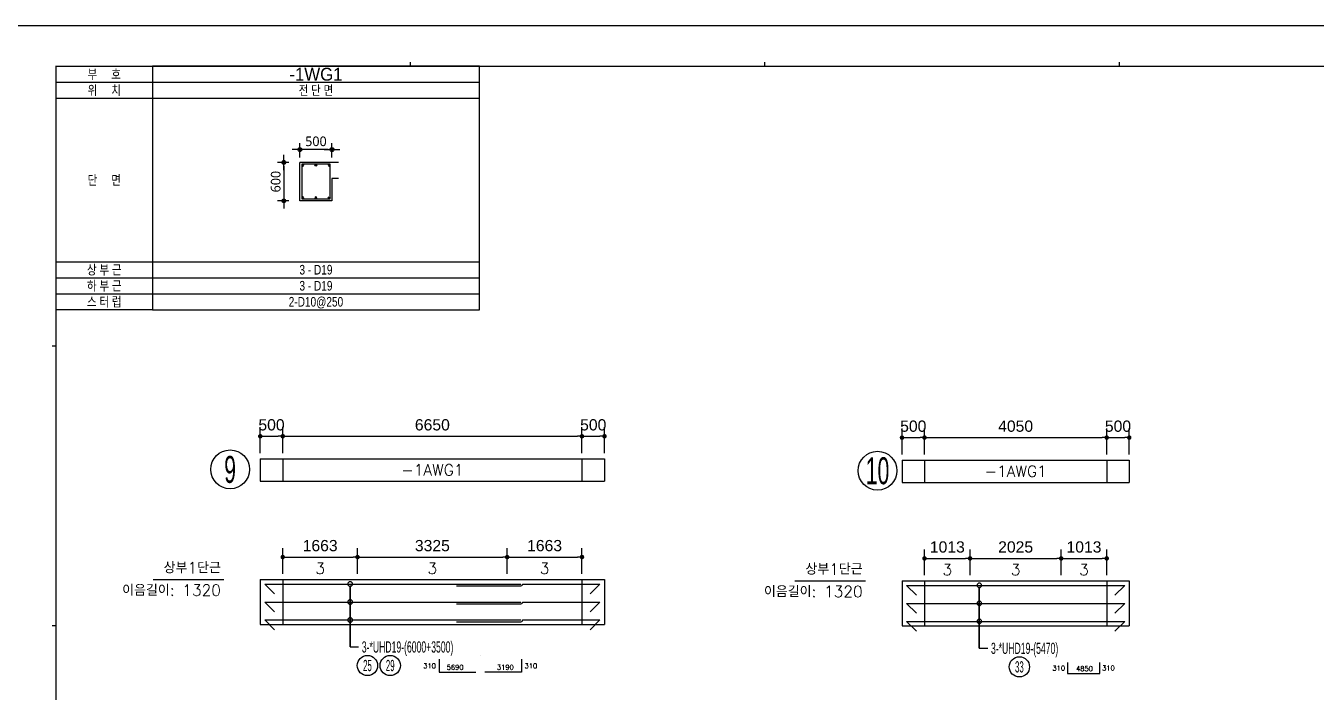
# Model space of a CAD drawing. Header units: millimetres. Extents: x 350420 to 672135, y -312840 to -44390.
# Drawn here: x 618679 to 647358, y -123511 to -108688 of the extents above; entities that cross this region are included whole.
import ezdxf
from ezdxf.enums import TextEntityAlignment as Align

# ---------------------------------------------------------------- set-up
doc = ezdxf.new("R2010")
doc.units = ezdxf.units.MM
doc.header["$LTSCALE"] = 65
doc.layers.get('Defpoints').update_dxf_attribs({"color": 145})
for name, color, linetype in [('00', 7, 'Continuous'), ('AMAC-NO', 5, 'Continuous'), ('BAR', 2, 'Continuous'), ('BAR1', 3, 'Continuous'), ('BARR', 1, 'Continuous'), ('DIM', 7, 'Continuous'), ('LINE', 7, 'Continuous'), ('NAME-B', 6, 'Continuous'), ('RP_DIM', 7, 'Continuous'), ('RP_TAG', 7, 'Continuous'), ('XDIM', 7, 'Continuous'), ('XREBAR', 1, 'Continuous'), ('XSTRUCT', 2, 'Continuous'), ('보', 4, 'Continuous')]:
    doc.layers.add(name, color=color, linetype=linetype)
doc.layers.add('TEXT', color=3, linetype='Continuous', lineweight=9)
doc.styles.add('RPWK1', font='arial.ttf', dxfattribs={"bigfont": 'whgtxt.shx'})
doc.styles.add('RPWK2', font='romans.shx', dxfattribs={"bigfont": 'whgtxt.shx'})
doc.styles.get("Standard").update_dxf_attribs({"font": 'arial.ttf'})
doc.styles.add('XRebar', font='Romans.shx', dxfattribs={"bigfont": 'whgtxt.shx'})
doc.styles.add('돋음', font='Dotum.ttf')
doc.styles.add('맑은고딕', font='malgun.ttf')
doc.dimstyles.new('DIM_30', dxfattribs={"dimscale": 30, "dimtxt": 3, "dimasz": 1.2, "dimexe": 2, "dimexo": 1.5, "dimgap": 1, "dimtad": 1, "dimdec": 0, "dimdsep": 46, "dimtxsty": '맑은고딕', "dimblk1": 'DIMDOT', "dimblk2": 'DIMDOT', "dimsah": 1, "dimcen": 1, "dimdle": 2, "dimclrd": 7, "dimclre": 7, "dimclrt": 3, "dimadec": 0, "dimazin": 0, "dimtfac": 1, "dimtdec": 0, "dimtix": 1, "dimtmove": 2, "dimatfit": 3, "dimldrblk": 'DIMDOT', "dimfxl": 0, "dimtolj": 1, "dimarcsym": 0})
doc.dimstyles.new('XRebarm', dxfattribs={"dimscale": 100, "dimtxt": 2.5, "dimasz": 1, "dimexe": 2, "dimexo": 0, "dimgap": 1.25, "dimtad": 1, "dimdec": 0, "dimzin": 0, "dimdsep": 46, "dimtxsty": 'Standard', "dimblk": 'DOT', "dimcen": 0.09, "dimclrd": 7, "dimclre": 7, "dimclrt": 3, "dimadec": 0, "dimazin": 0, "dimtfac": 1, "dimtdec": 4, "dimtofl": 0, "dimtmove": 0, "dimatfit": 3, "dimfxl": 0, "dimtolj": 1, "dimtzin": 0, "dimarcsym": 0})

# ---------------------------------------------------------------- blocks, each defined once
blk = doc.blocks.new('_Dot')
at = {"color": 0, "linetype": 'ByBlock', "lineweight": -2}
blk.add_line((-0.5, 0), (-1, 0), dxfattribs=at)
at = {"color": 0, "linetype": 'ByBlock', "const_width": 0.5}
blk.add_lwpolyline([(-0.25, 0, 1), (0.25, 0, 1)], format="xyb", close=True, dxfattribs=at)
blk = doc.blocks.new('*D1463')
at = {"layer": 'Defpoints', "color": 0, "linetype": 'Continuous', "ltscale": 7.6496e-308, "transparency": 16777216}
for p in [(624390, -117818), (623890, -118192), (624390, -118192)]:
    blk.add_point(p, dxfattribs=at)
at = {"layer": 'XDIM', "color": 7, "linetype": 'Continuous', "lineweight": -2, "ltscale": 7.6496e-308, "transparency": 16777216}
for p, q in [((623890, -118192), (623890, -117618)), ((623990, -117818), (624290, -117818)), ((624390, -118192), (624390, -117618))]:
    blk.add_line(p, q, dxfattribs=at)
at = {"layer": 'XDIM', "color": 7, "linetype": 'Continuous', "lineweight": -2, "ltscale": 7.6496e-308, "transparency": 16777216, "xscale": 100, "yscale": 100, "zscale": 100, "rotation": 180}
blk.add_blockref('_Dot', (623890, -117818), dxfattribs=at)
at = {"layer": 'XDIM', "color": 7, "linetype": 'Continuous', "lineweight": -2, "ltscale": 7.6496e-308, "transparency": 16777216, "xscale": 100, "yscale": 100, "zscale": 100}
blk.add_blockref('_Dot', (624390, -117818), dxfattribs=at)
at = {"layer": 'XDIM', "color": 3, "linetype": 'Continuous', "ltscale": 7.6496e-308, "transparency": 16777216, "insert": (624140, -117565), "char_height": 250, "attachment_point": 5}
blk.add_mtext('\\A1;500', dxfattribs=at)
blk = doc.blocks.new('*D1464')
at = {"layer": 'Defpoints', "color": 0, "linetype": 'Continuous', "ltscale": 7.6496e-308, "transparency": 16777216}
for p in [(631040, -117818), (624390, -118192), (631040, -118192)]:
    blk.add_point(p, dxfattribs=at)
at = {"layer": 'XDIM', "color": 7, "linetype": 'Continuous', "lineweight": -2, "ltscale": 7.6496e-308, "transparency": 16777216}
for p, q in [((624390, -118192), (624390, -117618)), ((624490, -117818), (630940, -117818)), ((631040, -118192), (631040, -117618))]:
    blk.add_line(p, q, dxfattribs=at)
at = {"layer": 'XDIM', "color": 7, "linetype": 'Continuous', "lineweight": -2, "ltscale": 7.6496e-308, "transparency": 16777216, "xscale": 100, "yscale": 100, "zscale": 100, "rotation": 180}
blk.add_blockref('_Dot', (624390, -117818), dxfattribs=at)
at = {"layer": 'XDIM', "color": 7, "linetype": 'Continuous', "lineweight": -2, "ltscale": 7.6496e-308, "transparency": 16777216, "xscale": 100, "yscale": 100, "zscale": 100}
blk.add_blockref('_Dot', (631040, -117818), dxfattribs=at)
at = {"layer": 'XDIM', "color": 3, "linetype": 'Continuous', "ltscale": 7.6496e-308, "transparency": 16777216, "insert": (627715, -117565), "char_height": 250, "attachment_point": 5}
blk.add_mtext('\\A1;6650', dxfattribs=at)
blk = doc.blocks.new('*D1465')
at = {"layer": 'Defpoints', "color": 0, "linetype": 'Continuous', "ltscale": 7.6496e-308, "transparency": 16777216}
for p in [(631540, -117818), (631040, -118192), (631540, -118192)]:
    blk.add_point(p, dxfattribs=at)
at = {"layer": 'XDIM', "color": 7, "linetype": 'Continuous', "lineweight": -2, "ltscale": 7.6496e-308, "transparency": 16777216}
for p, q in [((631040, -118192), (631040, -117618)), ((631140, -117818), (631440, -117818)), ((631540, -118192), (631540, -117618))]:
    blk.add_line(p, q, dxfattribs=at)
at = {"layer": 'XDIM', "color": 7, "linetype": 'Continuous', "lineweight": -2, "ltscale": 7.6496e-308, "transparency": 16777216, "xscale": 100, "yscale": 100, "zscale": 100, "rotation": 180}
blk.add_blockref('_Dot', (631040, -117818), dxfattribs=at)
at = {"layer": 'XDIM', "color": 7, "linetype": 'Continuous', "lineweight": -2, "ltscale": 7.6496e-308, "transparency": 16777216, "xscale": 100, "yscale": 100, "zscale": 100}
blk.add_blockref('_Dot', (631540, -117818), dxfattribs=at)
at = {"layer": 'XDIM', "color": 3, "linetype": 'Continuous', "ltscale": 7.6496e-308, "transparency": 16777216, "insert": (631290, -117565), "char_height": 250, "attachment_point": 5}
blk.add_mtext('\\A1;500', dxfattribs=at)
blk = doc.blocks.new('*D1466')
at = {"layer": 'Defpoints', "color": 0, "linetype": 'Continuous', "ltscale": 7.6496e-308, "transparency": 16777216}
for p in [(626052, -120505), (624390, -120880), (626052, -120880)]:
    blk.add_point(p, dxfattribs=at)
at = {"layer": 'XDIM', "color": 7, "linetype": 'Continuous', "lineweight": -2, "ltscale": 7.6496e-308, "transparency": 16777216}
for p, q in [((624390, -120880), (624390, -120305)), ((626052, -120880), (626052, -120305)), ((624490, -120505), (625952, -120505))]:
    blk.add_line(p, q, dxfattribs=at)
at = {"layer": 'XDIM', "color": 7, "linetype": 'Continuous', "lineweight": -2, "ltscale": 7.6496e-308, "transparency": 16777216, "xscale": 100, "yscale": 100, "zscale": 100, "rotation": 180}
blk.add_blockref('_Dot', (624390, -120505), dxfattribs=at)
at = {"layer": 'XDIM', "color": 7, "linetype": 'Continuous', "lineweight": -2, "ltscale": 7.6496e-308, "transparency": 16777216, "xscale": 100, "yscale": 100, "zscale": 100}
blk.add_blockref('_Dot', (626052, -120505), dxfattribs=at)
at = {"layer": 'XDIM', "color": 3, "linetype": 'Continuous', "ltscale": 7.6496e-308, "transparency": 16777216, "insert": (625221, -120252), "char_height": 250, "attachment_point": 5}
blk.add_mtext('\\A1;1663', dxfattribs=at)
blk = doc.blocks.new('*D1467')
at = {"layer": 'Defpoints', "color": 0, "linetype": 'Continuous', "ltscale": 7.6496e-308, "transparency": 16777216}
for p in [(629378, -120505), (626052, -120880), (629378, -120880)]:
    blk.add_point(p, dxfattribs=at)
at = {"layer": 'XDIM', "color": 7, "linetype": 'Continuous', "lineweight": -2, "ltscale": 7.6496e-308, "transparency": 16777216}
for p, q in [((626052, -120880), (626052, -120305)), ((629378, -120880), (629378, -120305)), ((626152, -120505), (629278, -120505))]:
    blk.add_line(p, q, dxfattribs=at)
at = {"layer": 'XDIM', "color": 7, "linetype": 'Continuous', "lineweight": -2, "ltscale": 7.6496e-308, "transparency": 16777216, "xscale": 100, "yscale": 100, "zscale": 100, "rotation": 180}
blk.add_blockref('_Dot', (626052, -120505), dxfattribs=at)
at = {"layer": 'XDIM', "color": 7, "linetype": 'Continuous', "lineweight": -2, "ltscale": 7.6496e-308, "transparency": 16777216, "xscale": 100, "yscale": 100, "zscale": 100}
blk.add_blockref('_Dot', (629378, -120505), dxfattribs=at)
at = {"layer": 'XDIM', "color": 3, "linetype": 'Continuous', "ltscale": 7.6496e-308, "transparency": 16777216, "insert": (627715, -120252), "char_height": 250, "attachment_point": 5}
blk.add_mtext('\\A1;3325', dxfattribs=at)
blk = doc.blocks.new('*D1468')
at = {"layer": 'Defpoints', "color": 0, "linetype": 'Continuous', "ltscale": 7.6496e-308, "transparency": 16777216}
for p in [(631040, -120505), (629378, -120880), (631040, -120880)]:
    blk.add_point(p, dxfattribs=at)
at = {"layer": 'XDIM', "color": 7, "linetype": 'Continuous', "lineweight": -2, "ltscale": 7.6496e-308, "transparency": 16777216}
for p, q in [((629378, -120880), (629378, -120305)), ((631040, -120880), (631040, -120305)), ((629478, -120505), (630940, -120505))]:
    blk.add_line(p, q, dxfattribs=at)
at = {"layer": 'XDIM', "color": 7, "linetype": 'Continuous', "lineweight": -2, "ltscale": 7.6496e-308, "transparency": 16777216, "xscale": 100, "yscale": 100, "zscale": 100, "rotation": 180}
blk.add_blockref('_Dot', (629378, -120505), dxfattribs=at)
at = {"layer": 'XDIM', "color": 7, "linetype": 'Continuous', "lineweight": -2, "ltscale": 7.6496e-308, "transparency": 16777216, "xscale": 100, "yscale": 100, "zscale": 100}
blk.add_blockref('_Dot', (631040, -120505), dxfattribs=at)
at = {"layer": 'XDIM', "color": 3, "linetype": 'Continuous', "ltscale": 7.6496e-308, "transparency": 16777216, "insert": (630209, -120252), "char_height": 250, "attachment_point": 5}
blk.add_mtext('\\A1;1663', dxfattribs=at)
blk = doc.blocks.new('*D1474')
at = {"layer": 'Defpoints', "color": 0, "linetype": 'Continuous', "ltscale": 7.6496e-308, "transparency": 16777216}
for p in [(638653, -117848), (638153, -118222), (638653, -118222)]:
    blk.add_point(p, dxfattribs=at)
at = {"layer": 'XDIM', "color": 7, "linetype": 'Continuous', "lineweight": -2, "ltscale": 7.6496e-308, "transparency": 16777216}
for p, q in [((638153, -118222), (638153, -117648)), ((638253, -117848), (638553, -117848)), ((638653, -118222), (638653, -117648))]:
    blk.add_line(p, q, dxfattribs=at)
at = {"layer": 'XDIM', "color": 7, "linetype": 'Continuous', "lineweight": -2, "ltscale": 7.6496e-308, "transparency": 16777216, "xscale": 100, "yscale": 100, "zscale": 100, "rotation": 180}
blk.add_blockref('_Dot', (638153, -117848), dxfattribs=at)
at = {"layer": 'XDIM', "color": 7, "linetype": 'Continuous', "lineweight": -2, "ltscale": 7.6496e-308, "transparency": 16777216, "xscale": 100, "yscale": 100, "zscale": 100}
blk.add_blockref('_Dot', (638653, -117848), dxfattribs=at)
at = {"layer": 'XDIM', "color": 3, "linetype": 'Continuous', "ltscale": 7.6496e-308, "transparency": 16777216, "insert": (638403, -117595), "char_height": 250, "attachment_point": 5}
blk.add_mtext('\\A1;500', dxfattribs=at)
blk = doc.blocks.new('*D1475')
at = {"layer": 'Defpoints', "color": 0, "linetype": 'Continuous', "ltscale": 7.6496e-308, "transparency": 16777216}
for p in [(642703, -117848), (638653, -118222), (642703, -118222)]:
    blk.add_point(p, dxfattribs=at)
at = {"layer": 'XDIM', "color": 7, "linetype": 'Continuous', "lineweight": -2, "ltscale": 7.6496e-308, "transparency": 16777216}
for p, q in [((638653, -118222), (638653, -117648)), ((638753, -117848), (642603, -117848)), ((642703, -118222), (642703, -117648))]:
    blk.add_line(p, q, dxfattribs=at)
at = {"layer": 'XDIM', "color": 7, "linetype": 'Continuous', "lineweight": -2, "ltscale": 7.6496e-308, "transparency": 16777216, "xscale": 100, "yscale": 100, "zscale": 100, "rotation": 180}
blk.add_blockref('_Dot', (638653, -117848), dxfattribs=at)
at = {"layer": 'XDIM', "color": 7, "linetype": 'Continuous', "lineweight": -2, "ltscale": 7.6496e-308, "transparency": 16777216, "xscale": 100, "yscale": 100, "zscale": 100}
blk.add_blockref('_Dot', (642703, -117848), dxfattribs=at)
at = {"layer": 'XDIM', "color": 3, "linetype": 'Continuous', "ltscale": 7.6496e-308, "transparency": 16777216, "insert": (640678, -117595), "char_height": 250, "attachment_point": 5}
blk.add_mtext('\\A1;4050', dxfattribs=at)
blk = doc.blocks.new('*D1476')
at = {"layer": 'Defpoints', "color": 0, "linetype": 'Continuous', "ltscale": 7.6496e-308, "transparency": 16777216}
for p in [(643203, -117848), (642703, -118222), (643203, -118222)]:
    blk.add_point(p, dxfattribs=at)
at = {"layer": 'XDIM', "color": 7, "linetype": 'Continuous', "lineweight": -2, "ltscale": 7.6496e-308, "transparency": 16777216}
for p, q in [((642703, -118222), (642703, -117648)), ((642803, -117848), (643103, -117848)), ((643203, -118222), (643203, -117648))]:
    blk.add_line(p, q, dxfattribs=at)
at = {"layer": 'XDIM', "color": 7, "linetype": 'Continuous', "lineweight": -2, "ltscale": 7.6496e-308, "transparency": 16777216, "xscale": 100, "yscale": 100, "zscale": 100, "rotation": 180}
blk.add_blockref('_Dot', (642703, -117848), dxfattribs=at)
at = {"layer": 'XDIM', "color": 7, "linetype": 'Continuous', "lineweight": -2, "ltscale": 7.6496e-308, "transparency": 16777216, "xscale": 100, "yscale": 100, "zscale": 100}
blk.add_blockref('_Dot', (643203, -117848), dxfattribs=at)
at = {"layer": 'XDIM', "color": 3, "linetype": 'Continuous', "ltscale": 7.6496e-308, "transparency": 16777216, "insert": (642953, -117595), "char_height": 250, "attachment_point": 5}
blk.add_mtext('\\A1;500', dxfattribs=at)
blk = doc.blocks.new('*D1477')
at = {"layer": 'Defpoints', "color": 0, "linetype": 'Continuous', "ltscale": 7.6496e-308, "transparency": 16777216}
for p in [(639666, -120535), (638653, -120910), (639666, -120910)]:
    blk.add_point(p, dxfattribs=at)
at = {"layer": 'XDIM', "color": 7, "linetype": 'Continuous', "lineweight": -2, "ltscale": 7.6496e-308, "transparency": 16777216}
for p, q in [((638653, -120910), (638653, -120335)), ((639666, -120910), (639666, -120335)), ((638753, -120535), (639566, -120535))]:
    blk.add_line(p, q, dxfattribs=at)
at = {"layer": 'XDIM', "color": 7, "linetype": 'Continuous', "lineweight": -2, "ltscale": 7.6496e-308, "transparency": 16777216, "xscale": 100, "yscale": 100, "zscale": 100, "rotation": 180}
blk.add_blockref('_Dot', (638653, -120535), dxfattribs=at)
at = {"layer": 'XDIM', "color": 7, "linetype": 'Continuous', "lineweight": -2, "ltscale": 7.6496e-308, "transparency": 16777216, "xscale": 100, "yscale": 100, "zscale": 100}
blk.add_blockref('_Dot', (639666, -120535), dxfattribs=at)
at = {"layer": 'XDIM', "color": 3, "linetype": 'Continuous', "ltscale": 7.6496e-308, "transparency": 16777216, "insert": (639160, -120282), "char_height": 250, "attachment_point": 5}
blk.add_mtext('\\A1;1013', dxfattribs=at)
blk = doc.blocks.new('*D1478')
at = {"layer": 'Defpoints', "color": 0, "linetype": 'Continuous', "ltscale": 7.6496e-308, "transparency": 16777216}
for p in [(641691, -120535), (639666, -120910), (641691, -120910)]:
    blk.add_point(p, dxfattribs=at)
at = {"layer": 'XDIM', "color": 7, "linetype": 'Continuous', "lineweight": -2, "ltscale": 7.6496e-308, "transparency": 16777216}
for p, q in [((639666, -120910), (639666, -120335)), ((641691, -120910), (641691, -120335)), ((639766, -120535), (641591, -120535))]:
    blk.add_line(p, q, dxfattribs=at)
at = {"layer": 'XDIM', "color": 7, "linetype": 'Continuous', "lineweight": -2, "ltscale": 7.6496e-308, "transparency": 16777216, "xscale": 100, "yscale": 100, "zscale": 100, "rotation": 180}
blk.add_blockref('_Dot', (639666, -120535), dxfattribs=at)
at = {"layer": 'XDIM', "color": 7, "linetype": 'Continuous', "lineweight": -2, "ltscale": 7.6496e-308, "transparency": 16777216, "xscale": 100, "yscale": 100, "zscale": 100}
blk.add_blockref('_Dot', (641691, -120535), dxfattribs=at)
at = {"layer": 'XDIM', "color": 3, "linetype": 'Continuous', "ltscale": 7.6496e-308, "transparency": 16777216, "insert": (640678, -120282), "char_height": 250, "attachment_point": 5}
blk.add_mtext('\\A1;2025', dxfattribs=at)
blk = doc.blocks.new('*D1479')
at = {"layer": 'Defpoints', "color": 0, "linetype": 'Continuous', "ltscale": 7.6496e-308, "transparency": 16777216}
for p in [(642703, -120535), (641691, -120910), (642703, -120910)]:
    blk.add_point(p, dxfattribs=at)
at = {"layer": 'XDIM', "color": 7, "linetype": 'Continuous', "lineweight": -2, "ltscale": 7.6496e-308, "transparency": 16777216}
for p, q in [((641691, -120910), (641691, -120335)), ((642703, -120910), (642703, -120335)), ((641791, -120535), (642603, -120535))]:
    blk.add_line(p, q, dxfattribs=at)
at = {"layer": 'XDIM', "color": 7, "linetype": 'Continuous', "lineweight": -2, "ltscale": 7.6496e-308, "transparency": 16777216, "xscale": 100, "yscale": 100, "zscale": 100, "rotation": 180}
blk.add_blockref('_Dot', (641691, -120535), dxfattribs=at)
at = {"layer": 'XDIM', "color": 7, "linetype": 'Continuous', "lineweight": -2, "ltscale": 7.6496e-308, "transparency": 16777216, "xscale": 100, "yscale": 100, "zscale": 100}
blk.add_blockref('_Dot', (642703, -120535), dxfattribs=at)
at = {"layer": 'XDIM', "color": 3, "linetype": 'Continuous', "ltscale": 7.6496e-308, "transparency": 16777216, "insert": (642197, -120282), "char_height": 250, "attachment_point": 5}
blk.add_mtext('\\A1;1013', dxfattribs=at)
blk = doc.blocks.new('BAR')
at = {"layer": 'BARR'}
h = blk.add_hatch(color=256, dxfattribs=at)
edge = h.paths.add_edge_path()
edge.add_arc((0, 0), 15, 0, 360)
blk.add_circle((0, 0), 15, dxfattribs=at)
blk = doc.blocks.new('DIMDOT')
at = {"layer": 'DIM', "linetype": 'Continuous'}
blk.add_line((-2, 0), (2, 0), dxfattribs=at)
for radius in [0.5, 0.25]:
    blk.add_circle((0, 0), radius, dxfattribs=at)
blk = doc.blocks.new('*D347')
at = {"layer": 'Defpoints', "color": 0, "transparency": 16777216}
for p in [(104330, -17199), (104330, -17399), (104830, -17399)]:
    blk.add_point(p, dxfattribs=at)
at = {"layer": 'DIM', "color": 7, "lineweight": -2, "transparency": 16777216}
for p, q in [((104330, -17324), (104330, -17099)), ((104770, -17199), (104390, -17199)), ((104830, -17324), (104830, -17099))]:
    blk.add_line(p, q, dxfattribs=at)
at = {"layer": 'DIM', "color": 7, "lineweight": -2, "transparency": 16777216, "xscale": 60, "yscale": 60, "zscale": 60, "rotation": 180}
blk.add_blockref('DIMDOT', (104330, -17199), dxfattribs=at)
at = {"layer": 'DIM', "color": 7, "lineweight": -2, "transparency": 16777216, "xscale": 60, "yscale": 60, "zscale": 60}
blk.add_blockref('DIMDOT', (104830, -17199), dxfattribs=at)
at = {"layer": 'DIM', "color": 3, "transparency": 16777216, "insert": (104580, -17071), "char_height": 150, "attachment_point": 5, "style": '맑은고딕'}
blk.add_mtext('\\A1;500', dxfattribs=at)
blk = doc.blocks.new('*D348')
at = {"layer": 'Defpoints', "color": 0, "transparency": 16777216}
for p in [(104230, -17399), (104080, -17999), (104230, -17999)]:
    blk.add_point(p, dxfattribs=at)
at = {"layer": 'DIM', "color": 7, "lineweight": -2, "transparency": 16777216}
for p, q in [((104155, -17399), (103980, -17399)), ((104080, -17459), (104080, -17939)), ((104155, -17999), (103980, -17999))]:
    blk.add_line(p, q, dxfattribs=at)
at = {"layer": 'DIM', "color": 7, "lineweight": -2, "transparency": 16777216, "xscale": 60, "yscale": 60, "zscale": 60}
for p, rotation in [((104080, -17399), 90), ((104080, -17999), 270)]:
    blk.add_blockref('DIMDOT', p, dxfattribs=dict(at, rotation=rotation))
at = {"layer": 'DIM', "color": 3, "transparency": 16777216, "insert": (103953, -17699), "char_height": 150, "attachment_point": 5, "rotation": 90, "style": '맑은고딕'}
blk.add_mtext('\\A1;600', dxfattribs=at)
blk = doc.blocks.new('dhs_sheet2e')
at = {"color": 7}
for p, q in [((20500.6, 57331.7), (20500.6, 57531.5)), ((38004.8, 57331.7), (38004.8, 57531.5)), ((55508.9, 57331.7), (55508.9, 57531.5)), ((2996.4, 43498.2), (2796.7, 43498.2)), ((2996.4, 29664.7), (2796.7, 29664.7))]:
    blk.add_line(p, q, dxfattribs=at)
blk.add_lwpolyline([(84000, 0), (84000, 59329.4), (0, 59329.4), (0, 0)], close=True, dxfattribs=at)
at = {"color": 30, "const_width": 64.9}
blk.add_lwpolyline([(81003.6, 57331.7), (2996.4, 57331.7), (2996.4, 1997.6), (81003.6, 1997.6)], close=True, dxfattribs=at)
blk = doc.blocks.new('DFHDHBSD')
at = {"color": 255, "xscale": 0.5, "yscale": 0.5, "zscale": 0.5}
blk.add_blockref('dhs_sheet2e', (0, 0), dxfattribs=at)
blk = doc.blocks.new('A$C229967B0')
at = {"layer": 'LINE'}
for p, q in [((-750, 0), (750, 0)), ((-750, -3800), (-750, 0)), ((750, 0), (750, -3800)), ((-750, -500), (750, -500)), ((-750, -3050), (750, -3050)), ((750, -3800), (-750, -3800))]:
    blk.add_line(p, q, dxfattribs=at)
at = {"layer": 'LINE', "color": 4}
for p, q in [((-750, -250), (750, -250)), ((-750, -3300), (750, -3300)), ((-750, -3550), (750, -3550))]:
    blk.add_line(p, q, dxfattribs=at)
at = {"layer": 'TEXT', "style": '돋음', "width": 0.8}
for s, p in [('부     호', (0, -125)), ('위     치', (0, -375)), ('단     면', (0, -1775)), ('상 부 근', (0, -3175)), ('하 부 근', (0, -3425)), ('스 터 럽', (0, -3675))]:
    blk.add_text(s, height=150, dxfattribs=at).set_placement(p, align=Align.MIDDLE_CENTER)
blk = doc.blocks.new('*U1810', base_point=(626085.5834, -122505))
at = {"layer": 'RP_TAG', "color": 0, "linetype": 'Continuous', "ltscale": 100}
for centre in [(626272.0834, -122917.5), (626778.3334, -122917.5)]:
    blk.add_circle(centre, 225, dxfattribs=at)
at = {"layer": 'RP_TAG', "color": 0, "linetype": 'Continuous', "ltscale": 100, "style": 'RPWK1', "width": 0.55}
blk.add_text('3-*UHD19-(6000+3500)', height=250, dxfattribs=at).set_placement((626147.0834, -122505), align=Align.MIDDLE_LEFT)
at = {"layer": 'RP_TAG', "color": 0, "linetype": 'Continuous', "ltscale": 100, "style": 'RPWK1', "width": 0.5}
for s, p in [('25', (626272.0834, -122917.5)), ('29', (626778.3334, -122917.5))]:
    blk.add_text(s, height=250, dxfattribs=at).set_placement(p, align=Align.MIDDLE_CENTER)
blk = doc.blocks.new('*U1815', base_point=(640068.9167, -122535))
at = {"layer": 'RP_TAG', "color": 0, "linetype": 'Continuous', "ltscale": 100}
blk.add_circle((640761.6667, -122947.5), 225, dxfattribs=at)
at = {"layer": 'RP_TAG', "color": 0, "linetype": 'Continuous', "ltscale": 100, "style": 'RPWK1', "width": 0.55}
blk.add_text('3-*UHD19-(5470)', height=250, dxfattribs=at).set_placement((640130.4167, -122535), align=Align.MIDDLE_LEFT)
at = {"layer": 'RP_TAG', "color": 0, "linetype": 'Continuous', "ltscale": 100, "style": 'RPWK1', "width": 0.5}
blk.add_text('33', height=250, dxfattribs=at).set_placement((640761.6667, -122947.5), align=Align.MIDDLE_CENTER)
blk = doc.blocks.new('-1WG1')
at = {"layer": 'BAR1'}
blk.add_lwpolyline([(2330, 1730), (2770, 1730), (2770, 2270), (2330, 2270)], close=True, dxfattribs=at)
at = {"layer": 'LINE', "color": 4}
for p, q in [((0, 3550), (5100, 3550)), ((0, 500), (5100, 500)), ((0, 250), (5100, 250))]:
    blk.add_line(p, q, dxfattribs=at)
at = {"layer": 'LINE'}
for p, q in [((0, 3300), (5100, 3300)), ((0, 750), (5100, 750))]:
    blk.add_line(p, q, dxfattribs=at)
blk.add_lwpolyline([(0, 3800), (0, 0), (5100, 0), (5100, 3800)], close=True, dxfattribs=at)
at = {"layer": '보'}
blk.add_line((2900, 2300), (2300, 2300), dxfattribs=at)
blk.add_lwpolyline([(2900, 2050), (2800, 2050), (2800, 1700), (2300, 1700), (2300, 2050), (2300, 2300)], dxfattribs=at)
at = {"layer": 'BAR', "xscale": -1, "rotation": 180}
for p in [(2344.5, 2255.5), (2344.5, 1744.5), (2550, 1744.5)]:
    blk.add_blockref('BAR', p, dxfattribs=at)
at = {"layer": 'BAR'}
blk.add_blockref('BAR', (2550, 2255.5), dxfattribs=at)
at = {"layer": 'BAR', "xscale": -1}
blk.add_blockref('BAR', (2755.5, 2255.5), dxfattribs=at)
at = {"layer": 'BAR', "rotation": 180.0000000000014}
blk.add_blockref('BAR', (2755.5, 1744.5), dxfattribs=at)
at = {"layer": 'TEXT', "color": 6, "style": '돋음'}
blk.add_text('-1WG1', height=200, dxfattribs=at).set_placement((2550, 3675), align=Align.MIDDLE_CENTER)
at = {"layer": 'TEXT', "style": '돋음', "width": 0.8}
for s, p in [('전 단 면', (2550, 3425)), ('3 - D19', (2550, 625)), ('3 - D19', (2550, 375)), ('2-D10@250', (2550, 125))]:
    blk.add_text(s, height=150, dxfattribs=at).set_placement(p, align=Align.MIDDLE_CENTER)
at = {"layer": 'DIM'}
for base, p1, p2, angle, picture, middle in [((2300, 2500), (2800, 2300), (2300, 2300), 180, '*D347', (2550, 2627.5)), ((2050, 1700), (2200, 2300), (2200, 1700), 270, '*D348', (1922.5, 2000))]:
    dim = blk.add_linear_dim(base=base, p1=p1, p2=p2, angle=angle, dimstyle='DIM_30', override={"dimscale": 50}, dxfattribs=at)
    dim.commit()
    dim.dimension.update_dxf_attribs({"geometry": picture, "text_midpoint": middle, "insert": (-102030.2, 19698.5)})

msp = doc.modelspace()

# ---------------------------------------------------------------- linework, layer by layer
at = {"layer": 'AMAC-NO', "color": 1}
for centre in [(623220, -118555), (637609.1, -118585)]:
    msp.add_circle(centre, 431.9, dxfattribs=at)
at = {"layer": 'RP_DIM', "color": 7, "linetype": 'Continuous', "ltscale": 100}
for points in [[(625886.7, -122505), (625886.7, -121155), (625907.4, -121155), (625936.7, -121125.7), (625936.7, -121084.3), (625907.4, -121055), (625866, -121055), (625836.7, -121084.3), (625836.7, -121125.7), (625866, -121155), (625907.4, -121155), (625886.7, -121155), (625886.7, -122505), (626074.2, -122505)], [(639870, -122535), (639870, -121185), (639890.7, -121185), (639920, -121155.7), (639920, -121114.3), (639890.7, -121085), (639849.3, -121085), (639820, -121114.3), (639820, -121155.7), (639849.3, -121185), (639890.7, -121185), (639870, -121185), (639870, -122535), (640057.5, -122535)], [(625936.7, -121484.3), (625907.4, -121455), (625866, -121455), (625836.7, -121484.3), (625836.7, -121525.7), (625866, -121555), (625907.4, -121555), (625936.7, -121525.7), (625936.7, -121484.3)], [(639920, -121514.3), (639890.7, -121485), (639849.3, -121485), (639820, -121514.3), (639820, -121555.7), (639849.3, -121585), (639890.7, -121585), (639920, -121555.7), (639920, -121514.3)], [(625936.7, -121884.3), (625907.4, -121855), (625866, -121855), (625836.7, -121884.3), (625836.7, -121925.7), (625866, -121955), (625907.4, -121955), (625936.7, -121925.7), (625936.7, -121884.3)], [(639920, -121914.3), (639890.7, -121885), (639849.3, -121885), (639820, -121914.3), (639820, -121955.7), (639849.3, -121985), (639890.7, -121985), (639920, -121955.7), (639920, -121914.3)]]:
    msp.add_lwpolyline(points, dxfattribs=at)
at = {"layer": 'RP_TAG', "color": 250, "linetype": 'Continuous', "ltscale": 100}
for p, q in [((627429.5, -122692.5), (627429.5, -122692.5)), ((628779.9, -122692.5), (628779.9, -122692.5)), ((641412.8, -122722.5), (641412.8, -122722.5))]:
    msp.add_line(p, q, dxfattribs=at)
at = {"layer": 'RP_TAG', "color": 1, "linetype": 'Continuous', "ltscale": 100}
for points in [[(627863.3, -122779.1), (627863.3, -123067.5), (628677.4, -123067.5)], [(629694, -122779.1), (629694, -123067.5), (628879.9, -123067.5)], [(641831.1, -122847.2), (641831.1, -123097.5), (642550.9, -123097.5), (642550.9, -122847.2)]]:
    msp.add_lwpolyline(points, dxfattribs=at)
at = {"layer": 'XDIM', "color": 7, "linetype": 'Continuous', "ltscale": 7.6496e-308}
for p, q in [((621506.1, -121005), (623077.5, -121005)), ((635769.4, -121035), (637340.8, -121035))]:
    msp.add_line(p, q, dxfattribs=at)
at = {"layer": 'XREBAR', "color": 1, "linetype": 'Continuous', "ltscale": 7.6496e-308}
for points in [[(624209.2, -121324.2), (623990, -121105), (629680, -121105), (629680, -121105)], [(628250, -121145), (628250, -121145), (629680, -121145), (629700, -121139.6), (629714.6, -121125), (629720, -121105), (631440, -121105), (631220.8, -121324.2)], [(638472.5, -121354.2), (638253.3, -121135), (643103.3, -121135), (642884.1, -121354.2)], [(624209.2, -121724.2), (623990, -121505), (629680, -121505), (629680, -121505)], [(628250, -121545), (628250, -121545), (629680, -121545), (629700, -121539.6), (629714.6, -121525), (629720, -121505), (631440, -121505), (631220.8, -121724.2)], [(638472.5, -121754.2), (638253.3, -121535), (643103.3, -121535), (642884.1, -121754.2)], [(624209.2, -122124.2), (623990, -121905), (629680, -121905), (629680, -121905)], [(628250, -121945), (628250, -121945), (629680, -121945), (629700, -121939.6), (629714.6, -121925), (629720, -121905), (631440, -121905), (631220.8, -122124.2)], [(638472.5, -122154.2), (638253.3, -121935), (643103.3, -121935), (642884.1, -122154.2)]]:
    msp.add_lwpolyline(points, dxfattribs=at)
at = {"layer": 'XSTRUCT', "color": 7, "linetype": 'Continuous', "ltscale": 7.6496e-308}
for p, q in [((623890, -118317.5), (623890, -118817.5)), ((631540, -118317.5), (631540, -118817.5)), ((638153.3, -118347.5), (638153.3, -118847.5)), ((643203.3, -118347.5), (643203.3, -118847.5)), ((623890, -121005), (623890, -122005)), ((631540, -121005), (631540, -122005)), ((638153.3, -121035), (638153.3, -122035)), ((643203.3, -121035), (643203.3, -122035))]:
    msp.add_line(p, q, dxfattribs=at)
at = {"layer": 'XSTRUCT', "color": 2, "linetype": 'Continuous', "ltscale": 7.6496e-308}
for p, q in [((623890, -118317.5), (624390, -118317.5)), ((631040, -118317.5), (631540, -118317.5)), ((638153.3, -118347.5), (638653.3, -118347.5)), ((642703.3, -118347.5), (643203.3, -118347.5)), ((623890, -118817.5), (624390, -118817.5)), ((631040, -118817.5), (631540, -118817.5)), ((638153.3, -118847.5), (638653.3, -118847.5)), ((642703.3, -118847.5), (643203.3, -118847.5)), ((623890, -121005), (624390, -121005)), ((624390, -121005), (631040, -121005)), ((631040, -121005), (631540, -121005)), ((638153.3, -121035), (638653.3, -121035)), ((638653.3, -121035), (642703.3, -121035)), ((642703.3, -121035), (643203.3, -121035)), ((623890, -122005), (624390, -122005)), ((624390, -122005), (631040, -122005)), ((631040, -122005), (631540, -122005)), ((638153.3, -122035), (638653.3, -122035)), ((638653.3, -122035), (642703.3, -122035)), ((642703.3, -122035), (643203.3, -122035))]:
    msp.add_line(p, q, dxfattribs=at)
at = {"layer": 'XSTRUCT', "color": 1, "linetype": 'Continuous', "ltscale": 7.6496e-308}
for p, q in [((624390, -118317.5), (631040, -118317.5)), ((638653.3, -118347.5), (642703.3, -118347.5)), ((624390, -118817.5), (631040, -118817.5)), ((638653.3, -118847.5), (642703.3, -118847.5))]:
    msp.add_line(p, q, dxfattribs=at)
at = {"layer": 'XSTRUCT', "color": 253, "linetype": 'Continuous', "ltscale": 7.6496e-308}
for p, q in [((624390, -118317.5), (624390, -118817.5)), ((631040, -118317.5), (631040, -118817.5)), ((638653.3, -118347.5), (638653.3, -118847.5)), ((642703.3, -118347.5), (642703.3, -118847.5)), ((624390, -121005), (624390, -122005)), ((631040, -121005), (631040, -122005)), ((638653.3, -121035), (638653.3, -122035)), ((642703.3, -121035), (642703.3, -122035))]:
    msp.add_line(p, q, dxfattribs=at)

# ---------------------------------------------------------------- block references
at = {"layer": '00', "xscale": 0.8999999981431359, "yscale": 0.8999999981431359, "zscale": 0.8999999981431359}
msp.add_blockref('DFHDHBSD', (618004.9, -135386.2), dxfattribs=at)
at = {"layer": 'LINE', "xscale": 1.42580481625681, "yscale": 1.42580481625681, "zscale": 1.42580481625681}
msp.add_blockref('A$C229967B0', (620422.7, -109586.9), dxfattribs=at)
at = {"layer": 'NAME-B', "xscale": 1.42580481625681, "yscale": 1.42580481625681, "zscale": 1.42580481625681}
msp.add_blockref('-1WG1', (621492, -115005), dxfattribs=at)
at = {"layer": 'RP_TAG', "color": 31, "linetype": 'Continuous', "ltscale": 1.15363e-317}
for name, p in [('*U1810', (626085.6, -122505)), ('*U1815', (640068.9, -122535))]:
    msp.add_blockref(name, p, dxfattribs=at)

# ---------------------------------------------------------------- texts
at = {"layer": 'AMAC-NO', "color": 1, "style": '돋음', "width": 0.6}
for s, p in [('9', (623220, -118555)), ('10', (637609.1, -118585))]:
    msp.add_text(s, height=600, dxfattribs=at).set_placement(p, align=Align.MIDDLE_CENTER)
at = {"layer": 'RP_TAG', "color": 2, "linetype": 'Continuous', "ltscale": 100, "style": 'RPWK2'}
msp.add_text('310', height=108.89, dxfattribs=at).set_placement((627792.8, -123012.4), align=Align.BOTTOM_RIGHT)
msp.add_text('5690', height=108.89, dxfattribs=at).set_placement((628220.8, -123044.7), align=Align.BOTTOM_CENTER)
for s, p in [('3190', (629336.5, -123044.7)), ('4850', (642207.8, -123073.4))]:
    msp.add_text(s, height=108.89, rotation=359.99998, dxfattribs=at).set_placement(p, align=Align.BOTTOM_CENTER)
msp.add_text('310', height=108.89, rotation=359.99998, dxfattribs=at).set_placement((629764.5, -123012.4), align=Align.BOTTOM_LEFT)
msp.add_text('310', height=108.89, rotation=359.99998, dxfattribs=at).set_placement((641776.2, -122975.7), align=Align.MIDDLE_RIGHT)
msp.add_text('310', height=108.89, rotation=359.99998, dxfattribs=at).set_placement((642600.9, -122973.8), align=Align.MIDDLE_LEFT)
at = {"layer": 'XDIM', "color": 7, "linetype": 'Continuous', "ltscale": 7.6496e-308, "style": 'XRebar'}
for s, p in [('상부1단근', (623015, -120942.5)), ('상부1단근', (637278.3, -120972.5)), ('이음길이: 1320', (623015, -121442.5)), ('이음길이: 1320', (637278.3, -121472.5))]:
    msp.add_text(s, height=250, dxfattribs=at).set_placement(p, align=Align.BOTTOM_RIGHT)
for p in [(625221.2, -120630), (627715, -120630), (630208.8, -120630), (639159.6, -120660), (640678.3, -120660), (642197.1, -120660)]:
    msp.add_text('3', height=250, dxfattribs=at).set_placement(p, align=Align.TOP_CENTER)
at = {"layer": 'XSTRUCT', "color": 2, "linetype": 'Continuous', "ltscale": 7.6496e-308, "style": 'XRebar'}
for p in [(627715, -118567.5), (640678.3, -118597.5)]:
    msp.add_text('-1AWG1', height=250, dxfattribs=at).set_placement(p, align=Align.MIDDLE_CENTER)

# ---------------------------------------------------------------- dimensions: what is measured, and where the dimension line sits
at = {"layer": 'XDIM', "color": 7, "linetype": 'Continuous', "ltscale": 7.6496e-308}
for base, p1, p2, picture, middle in [((624390, -117817.5), (623890, -118192.5), (624390, -118192.5), '*D1463', (624140, -117817.5)), ((631040, -117817.5), (624390, -118192.5), (631040, -118192.5), '*D1464', (627715, -117817.5)), ((631540, -117817.5), (631040, -118192.5), (631540, -118192.5), '*D1465', (631290, -117817.5)), ((638653.3, -117847.5), (638153.3, -118222.5), (638653.3, -118222.5), '*D1474', (638403.3, -117847.5)), ((642703.3, -117847.5), (638653.3, -118222.5), (642703.3, -118222.5), '*D1475', (640678.3, -117847.5)), ((643203.3, -117847.5), (642703.3, -118222.5), (643203.3, -118222.5), '*D1476', (642953.3, -117847.5)), ((626052.5, -120505), (624390, -120880), (626052.5, -120880), '*D1466', (625221.25, -120505)), ((629377.5, -120505), (626052.5, -120880), (629377.5, -120880), '*D1467', (627715, -120505)), ((631040, -120505), (629377.5, -120880), (631040, -120880), '*D1468', (630208.75, -120505)), ((639665.8333333, -120535), (638653.3333333, -120910), (639665.8333333, -120910), '*D1477', (639159.5833333, -120535)), ((641690.8, -120535), (639665.8, -120910), (641690.8, -120910), '*D1478', (640678.3, -120535)), ((642703.3333333, -120535), (641690.8333333, -120910), (642703.3333333, -120910), '*D1479', (642197.0833333, -120535))]:
    dim = msp.add_linear_dim(base=base, p1=p1, p2=p2, angle=0, dimstyle='XRebarm', override={"dimscale": 100}, dxfattribs=at)
    dim.commit()
    dim.dimension.update_dxf_attribs({"geometry": picture, "text_midpoint": middle, "dimtype": 161})

doc.saveas('drawing.dxf')
